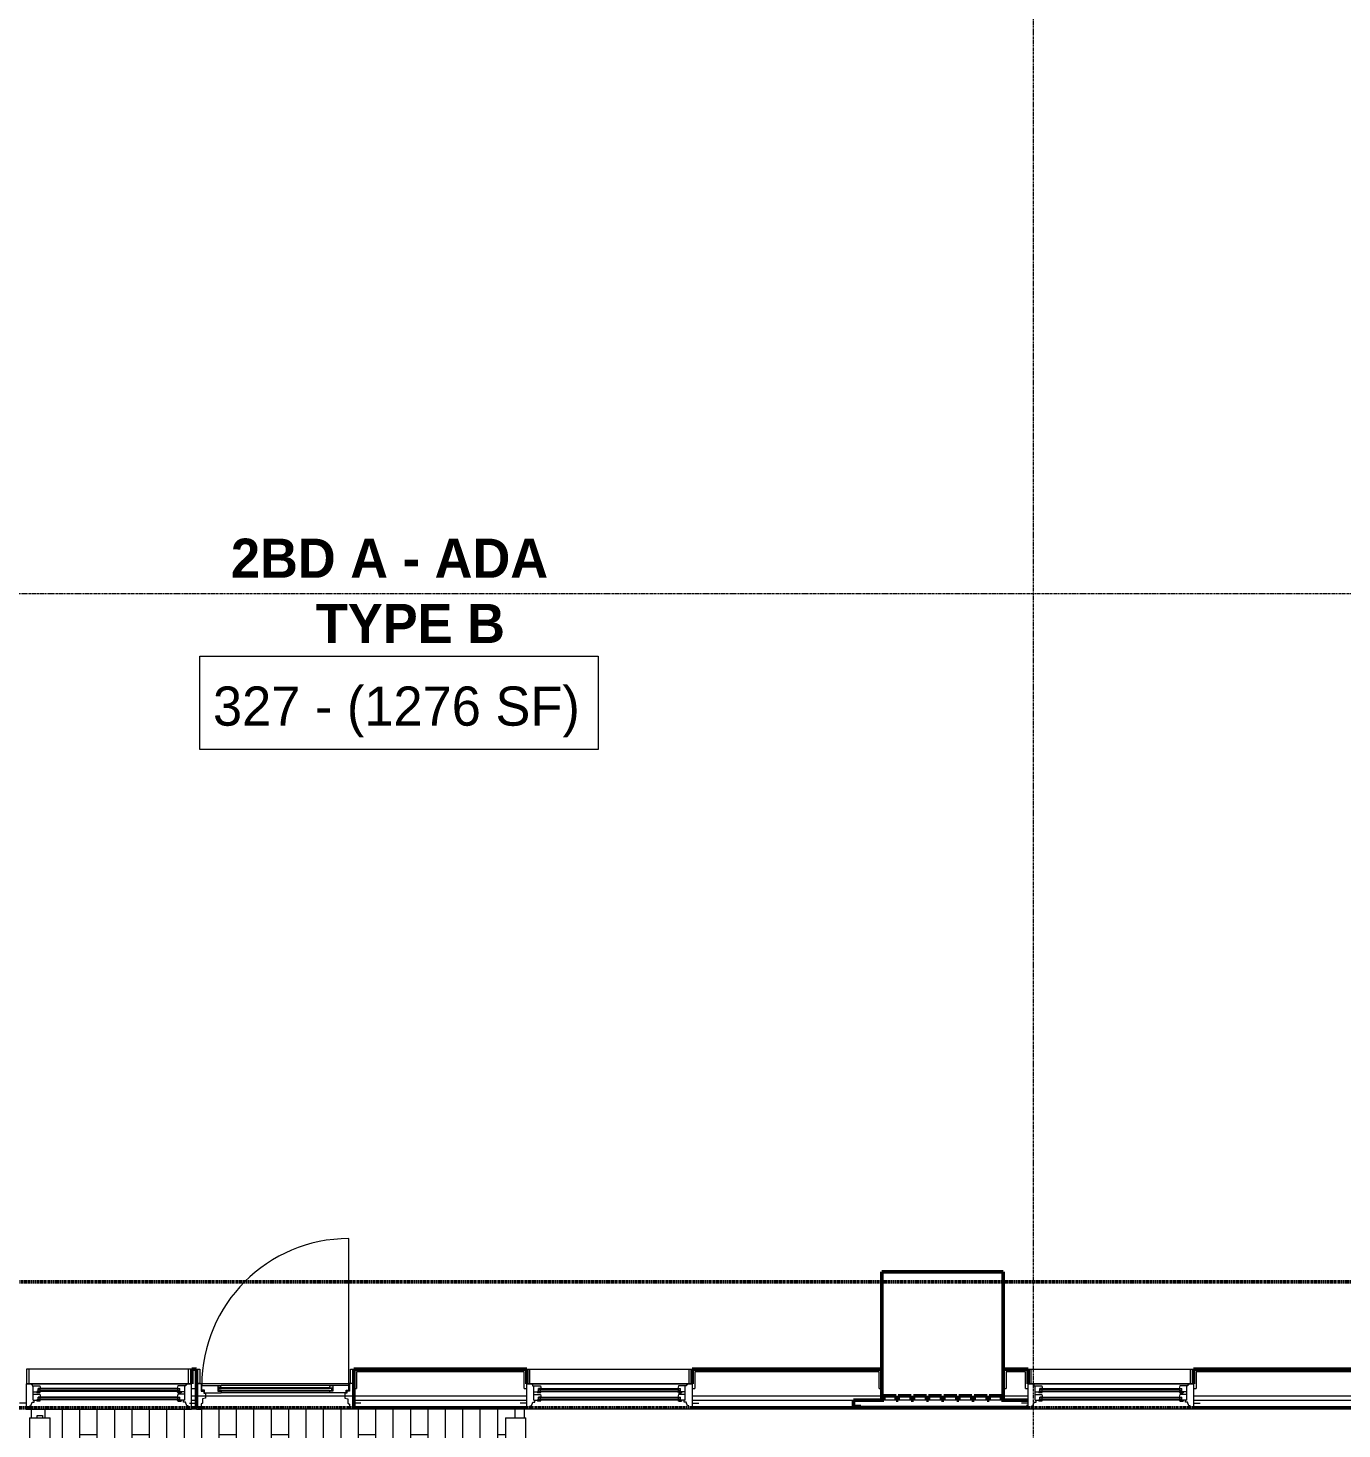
# Model space of a CAD drawing. Header units: inches. Extents: x -4235 to -464, y 9767 to 12463.
# Drawn here: x -3712.3 to -3410.4, y 9975.3 to 10297.2 of the extents above; entities that cross this region are included whole.
import ezdxf

# ---------------------------------------------------------------- set-up
doc = ezdxf.new("R2010")
doc.units = ezdxf.units.IN
doc.header["$MEASUREMENT"] = 0
doc.linetypes.add('Dash 1_16_', pattern=[0.125, 0.0625, -0.0625])
doc.linetypes.add('Grid Line 1_2_', pattern=[0.875, 0.5, -0.125, 0.125, -0.125])
for name, color, linetype, lineweight in [('A-AREA-IDEN', 2, 'Continuous', 9), ('A-DOOR-3', 31, 'Continuous', 9), ('A-DOOR-4', 31, 'Continuous', 20), ('A-DOOR-FRAM', 31, 'Continuous', 9), ('A-DOOR-FRAM-2', 31, 'Continuous', 20), ('A-DOOR-GLAZ', 31, 'Continuous', 9), ('A-FLOR-3', 192, 'Continuous', 9), ('A-FLOR-HRAL', 11, 'Continuous', 9), ('A-FLOR-PATT-1', 9, 'Continuous', 9), ('A-GENM', 5, 'Continuous', 9), ('A-GENM-3', 5, 'Continuous', 50), ('A-GLAZ-1', 151, 'Continuous', 9), ('A-GLAZ-2', 151, 'Continuous', 20), ('A-GLAZ-3', 151, 'Continuous', 50), ('A-WALL', 113, 'Continuous', 13), ('A-WALL-4', 113, 'Continuous', 50), ('A-WALL-5', 113, 'Continuous', 9), ('C-PROP-LINE-1', 91, 'Dash 1_16_', 50), ('S-GRID-1', 1, 'Grid Line 1_2_', 9)]:
    doc.layers.add(name, color=color, linetype=linetype, lineweight=lineweight)
doc.styles.add('Century Gothic', font='ufonts.com_century-gothic.ttf', dxfattribs={"height": 9})
doc.styles.add('Century Gothic_B', font='GOTHICB.TTF', dxfattribs={"height": 9})

# ---------------------------------------------------------------- blocks, each defined once
blk = doc.blocks.new('Window-Double_Hung-Andersen-400_Series-Tilt_Wash - DOUBLE HUNG - COTTAGE - 3RD FLOOR-2889114-BACKGROUND - 3RD FLOOR')
at = {"layer": 'A-GLAZ-1'}
for p, q in [((-16.29, 2.5), (-15.7, 2.5)), ((-16.29, 2.12), (-15.7, 2.12)), ((-16.29, 0.56), (-15.7, 0.56)), ((-16.29, 0.19), (-15.7, 0.19)), ((-15.82, 2.5), (-15.82, 2.12)), ((-15.82, 0.56), (-15.82, 0.19)), ((-15.7, 2.62), (15.7, 2.62)), ((-15.7, 2.5), (15.7, 2.5)), ((-15.7, 2.12), (15.7, 2.12)), ((-15.7, 2), (15.7, 2)), ((-15.7, 0.69), (15.7, 0.69)), ((-15.7, 0.56), (15.7, 0.56)), ((-15.7, 0.19), (15.7, 0.19)), ((-15.7, 0.06), (15.7, 0.06)), ((16.29, 2.5), (15.7, 2.5)), ((16.29, 2.12), (15.7, 2.12)), ((16.29, 0.56), (15.7, 0.56)), ((16.29, 0.19), (15.7, 0.19)), ((15.82, 2.5), (15.82, 2.12)), ((15.82, 0.56), (15.82, 0.19)), ((-19.01, -2.44), (-18.95, -2.44)), ((18.95, -1.06), (-18.95, -1.06)), ((-18.95, -1.06), (-18.95, -4.44)), ((-18.32, -1.06), (-18.32, -4.44)), ((18.32, -1.06), (18.32, -4.44)), ((18.95, -4.44), (18.95, -1.06)), ((18.95, -2.44), (19.01, -2.44)), ((-18.95, -3.94), (-19.01, -3.94)), ((-18.95, -4.44), (18.95, -4.44)), ((19.01, -3.94), (18.95, -3.94))]:
    blk.add_line(p, q, dxfattribs=at)
at = {"layer": 'A-GLAZ-2'}
for p, q in [((-19.01, 3.44), (-20.51, 3.44)), ((19.01, 4.81), (-19.01, 4.81)), ((-19.01, 4.81), (-19.01, -1.06)), ((-18.2, 4.81), (-18.2, 4)), ((-18.2, 4), (-17.92, 4)), ((-17.92, 4), (-17.61, 3.19)), ((17.92, 4), (17.61, 3.19)), ((18.2, 4), (17.92, 4)), ((18.2, 4.81), (18.2, 4)), ((19.01, -1.06), (19.01, 4.81)), ((19.01, 3.44), (20.51, 3.44)), ((-17.61, 3.19), (-17.14, 3.19)), ((-17.42, 2.75), (-16.57, 2.75)), ((-17.42, 2.75), (-17.42, -0.56)), ((-17.42, 1.37), (-15.86, 1.37)), ((-17.42, 0.81), (-16.57, 0.81)), ((-17.14, 3.19), (-17.14, 2.75)), ((-15.86, 2.97), (-16.57, 2.97)), ((-16.57, 2.62), (-16.57, 2.97)), ((-15.7, 2.62), (-16.57, 2.62)), ((-15.86, 1.03), (-16.57, 1.03)), ((-16.57, 0.69), (-16.57, 1.03)), ((-15.7, 0.69), (-16.57, 0.69)), ((-16.29, 2.62), (-16.29, 2)), ((-15.7, 2), (-16.29, 2)), ((-16.29, 0.69), (-16.29, 0.06)), ((-15.7, 0.06), (-16.29, 0.06)), ((-15.86, 2.97), (-15.7, 2.62)), ((-15.86, 1.37), (-15.7, 2)), ((-15.86, 1.03), (-15.7, 0.69)), ((-15.86, -0.56), (-15.7, 0.06)), ((15.86, 2.97), (15.7, 2.62)), ((15.7, 2.62), (16.57, 2.62)), ((15.7, 2), (16.29, 2)), ((15.86, 1.37), (15.7, 2)), ((15.86, 1.03), (15.7, 0.69)), ((15.7, 0.69), (16.57, 0.69)), ((15.7, 0.06), (16.29, 0.06)), ((15.86, -0.56), (15.7, 0.06)), ((15.86, 2.97), (16.57, 2.97)), ((17.42, 1.37), (15.86, 1.37)), ((15.86, 1.03), (16.57, 1.03)), ((16.29, 2.62), (16.29, 2)), ((16.29, 0.69), (16.29, 0.06)), ((16.57, 2.62), (16.57, 2.97)), ((17.42, 2.75), (16.57, 2.75)), ((16.57, 0.69), (16.57, 1.03)), ((17.42, 0.81), (16.57, 0.81)), ((17.14, 3.19), (17.14, 2.75)), ((17.61, 3.19), (17.14, 3.19)), ((17.42, 2.75), (17.42, -0.56)), ((-19.01, -1.06), (19.01, -1.06)), ((-17.67, -0.78), (-18, -1.06)), ((-17.67, -0.78), (-17.67, -0.56)), ((-17.67, -0.56), (-15.86, -0.56)), ((17.67, -0.56), (15.86, -0.56)), ((17.67, -0.78), (17.67, -0.56)), ((17.67, -0.78), (18, -1.06))]:
    blk.add_line(p, q, dxfattribs=at)
blk = doc.blocks.new('Window-Double_Hung-Andersen-400_Series-Tilt_Wash - DOUBLE HUNG - COTTAGE - 3RD FLOOR-2888871-BACKGROUND - 3RD FLOOR')
at = {"layer": 'A-GLAZ-1'}
for p, q in [((-19.01, 3.94), (-18.95, 3.94)), ((-18.95, 4.44), (18.95, 4.44)), ((-18.95, 1.06), (-18.95, 4.44)), ((-18.32, 1.06), (-18.32, 4.44)), ((18.32, 1.06), (18.32, 4.44)), ((18.95, 4.44), (18.95, 1.06)), ((18.95, 3.94), (19.01, 3.94)), ((-18.95, 2.44), (-19.01, 2.44)), ((18.95, 1.06), (-18.95, 1.06)), ((19.01, 2.44), (18.95, 2.44)), ((-16.29, -0.19), (-15.7, -0.19)), ((-16.29, -0.56), (-15.7, -0.56)), ((-16.29, -2.13), (-15.7, -2.13)), ((-16.29, -2.5), (-15.7, -2.5)), ((-15.82, -0.56), (-15.82, -0.19)), ((-15.82, -2.5), (-15.82, -2.13)), ((-15.7, -0.06), (15.7, -0.06)), ((-15.7, -0.19), (15.7, -0.19)), ((-15.7, -0.56), (15.7, -0.56)), ((-15.7, -0.69), (15.7, -0.69)), ((-15.7, -2), (15.7, -2)), ((-15.7, -2.13), (15.7, -2.13)), ((-15.7, -2.5), (15.7, -2.5)), ((-15.7, -2.63), (15.7, -2.63)), ((16.29, -0.19), (15.7, -0.19)), ((16.29, -0.56), (15.7, -0.56)), ((16.29, -2.13), (15.7, -2.13)), ((16.29, -2.5), (15.7, -2.5)), ((15.82, -0.56), (15.82, -0.19)), ((15.82, -2.5), (15.82, -2.13))]:
    blk.add_line(p, q, dxfattribs=at)
at = {"layer": 'A-GLAZ-2'}
for p, q in [((-19.01, 1.06), (19.01, 1.06)), ((-19.01, -4.81), (-19.01, 1.06)), ((-17.67, 0.78), (-18, 1.06)), ((-17.67, 0.78), (-17.67, 0.56)), ((-17.67, 0.56), (-15.86, 0.56)), ((-17.42, -2.75), (-17.42, 0.56)), ((-15.86, 0.56), (-15.7, -0.06)), ((15.86, 0.56), (15.7, -0.06)), ((17.67, 0.56), (15.86, 0.56)), ((17.42, -2.75), (17.42, 0.56)), ((17.67, 0.78), (18, 1.06)), ((17.67, 0.78), (17.67, 0.56)), ((19.01, 1.06), (19.01, -4.81)), ((-17.92, -4), (-17.61, -3.19)), ((-17.61, -3.19), (-17.14, -3.19)), ((-17.42, -0.81), (-16.57, -0.81)), ((-17.42, -1.38), (-15.86, -1.38)), ((-17.42, -2.75), (-16.57, -2.75)), ((-17.14, -3.19), (-17.14, -2.75)), ((-16.57, -0.69), (-16.57, -1.03)), ((-15.7, -0.69), (-16.57, -0.69)), ((-15.86, -1.03), (-16.57, -1.03)), ((-16.57, -2.63), (-16.57, -2.97)), ((-15.7, -2.63), (-16.57, -2.63)), ((-15.86, -2.97), (-16.57, -2.97)), ((-16.29, -0.69), (-16.29, -0.06)), ((-15.7, -0.06), (-16.29, -0.06)), ((-16.29, -2.63), (-16.29, -2)), ((-15.7, -2), (-16.29, -2)), ((-15.86, -1.03), (-15.7, -0.69)), ((-15.86, -1.38), (-15.7, -2)), ((-15.86, -2.97), (-15.7, -2.63)), ((15.7, -0.06), (16.29, -0.06)), ((15.86, -1.03), (15.7, -0.69)), ((15.7, -0.69), (16.57, -0.69)), ((15.86, -1.38), (15.7, -2)), ((15.7, -2), (16.29, -2)), ((15.86, -2.97), (15.7, -2.63)), ((15.7, -2.63), (16.57, -2.63)), ((15.86, -1.03), (16.57, -1.03)), ((17.42, -1.38), (15.86, -1.38)), ((15.86, -2.97), (16.57, -2.97)), ((16.29, -0.69), (16.29, -0.06)), ((16.29, -2.63), (16.29, -2)), ((16.57, -0.69), (16.57, -1.03)), ((17.42, -0.81), (16.57, -0.81)), ((16.57, -2.63), (16.57, -2.97)), ((17.42, -2.75), (16.57, -2.75)), ((17.14, -3.19), (17.14, -2.75)), ((17.61, -3.19), (17.14, -3.19)), ((17.92, -4), (17.61, -3.19)), ((-19.01, -3.44), (-20.51, -3.44)), ((19.01, -4.81), (-19.01, -4.81)), ((-18.2, -4), (-17.92, -4)), ((-18.2, -4.81), (-18.2, -4)), ((18.2, -4), (17.92, -4)), ((18.2, -4.81), (18.2, -4)), ((19.01, -3.44), (20.51, -3.44))]:
    blk.add_line(p, q, dxfattribs=at)
blk = doc.blocks.new('Door-Inswing-Andersen-400_Series-Single - 3_ 0-1_8_ x 6_ 7-1_2_ - 3rd floor-2896229-BACKGROUND - 3RD FLOOR')
at = {"layer": 'A-DOOR-3'}
blk.add_line((16.87, 0.66), (16.87, 34.41), dxfattribs=at)
blk.add_arc((16.87, 0.66), 33.75, 90, 180, dxfattribs=at)
at = {"layer": 'A-DOOR-4'}
for p, q in [((-16.87, -0.41), (-16.87, 0.66)), ((-16.87, 0.66), (-12.44, 0.66)), ((-13.19, 0.66), (-13.19, -0.66)), ((-13.19, 0.66), (-13.19, 0.59)), ((-13.19, 0.59), (-12.67, 0.59)), ((-12.44, 0.09), (-13.19, 0.09)), ((-12.67, 0.59), (-12.47, 0.34)), ((-12.47, 0.34), (-12.44, 0.16)), ((12.44, 0.66), (-12.44, 0.66)), ((-12.44, 0.16), (-12.44, 0.09)), ((16.87, 0.66), (12.44, 0.66)), ((12.47, 0.34), (12.44, 0.16)), ((12.44, 0.16), (12.44, 0.09)), ((12.44, 0.09), (13.19, 0.09)), ((12.67, 0.59), (12.47, 0.34)), ((13.19, 0.59), (12.67, 0.59)), ((13.19, 0.66), (13.19, -0.66)), ((13.19, 0.66), (13.19, 0.59)), ((16.87, -0.41), (16.87, 0.66)), ((-16.26, -0.42), (-16.87, -0.41)), ((-16.26, -1.06), (-16.26, -0.42)), ((-16.26, -1.06), (-12.44, -1.06)), ((-13.19, -0.66), (-12.44, -0.66)), ((-12.44, -0.75), (-12.47, -1.06)), ((-12.44, -0.66), (-12.44, -0.75)), ((12.44, -1.06), (-12.44, -1.06)), ((12.44, -0.66), (12.44, -0.75)), ((13.19, -0.66), (12.44, -0.66)), ((12.44, -0.75), (12.47, -1.06)), ((16.26, -1.06), (12.44, -1.06)), ((16.26, -0.42), (16.87, -0.41)), ((16.26, -1.06), (16.26, -0.42))]:
    blk.add_line(p, q, dxfattribs=at)
at = {"layer": 'A-DOOR-FRAM'}
for p, q in [((-17.94, 4.44), (-17.31, 4.44)), ((-17.94, 1.12), (-17.94, 4.44)), ((-17.31, 4.44), (-17.31, 1.12)), ((17.31, 4.44), (17.94, 4.44)), ((17.31, 1.12), (17.31, 4.44)), ((17.94, 4.44), (17.94, 1.12)), ((-17.31, 1.12), (-17.94, 1.12)), ((17.94, 1.12), (17.31, 1.12))]:
    blk.add_line(p, q, dxfattribs=at)
at = {"layer": 'A-DOOR-FRAM-2'}
for p, q in [((-18.06, -4.75), (-18.06, 1.12)), ((-18.06, 1.12), (-17.03, 1.12)), ((-17.69, 1.12), (-18.06, 1.12)), ((-18.06, 1.12), (-17.94, 1.12)), ((-17.31, 1.12), (17.31, 1.12)), ((-17.03, 1.12), (-17.03, -0.66)), ((17.03, 1.12), (17.03, -0.66)), ((18.06, 1.12), (17.03, 1.12)), ((17.94, 1.12), (18.06, 1.12)), ((18.06, -4.75), (18.06, 1.12)), ((-17.03, -0.66), (-16.45, -0.66)), ((-16, -2.23), (-16.69, -2.39)), ((-16.69, -2.39), (-16.69, -3.39)), ((-16.45, -0.66), (-16.45, -1.09)), ((-16.45, -1.09), (-16, -1.09)), ((-16, -1.09), (-16, -2.23)), ((16.45, -1.09), (16, -1.09)), ((16, -1.09), (16, -2.23)), ((16, -2.23), (16.69, -2.39)), ((16.45, -0.66), (16.45, -1.09)), ((17.03, -0.66), (16.45, -0.66)), ((16.69, -2.39), (16.69, -3.39)), ((-19.69, -3.44), (-18.06, -3.44)), ((-18.06, -4.8), (-18.06, -4.44)), ((-18.06, -4.75), (-17.03, -4.75)), ((-16.69, -3.39), (-17.03, -3.63)), ((-17.03, -3.63), (-17.03, -4.75)), ((16.69, -3.39), (17.03, -3.63)), ((17.03, -3.63), (17.03, -4.75)), ((18.06, -4.75), (17.03, -4.75)), ((19.69, -3.44), (18.06, -3.44)), ((18.06, -4.44), (18.06, -4.8))]:
    blk.add_line(p, q, dxfattribs=at)
at = {"layer": 'A-DOOR-GLAZ'}
for p, q in [((12.44, 0.09), (-12.44, 0.09)), ((-13.19, -0.06), (-12.44, -0.06)), ((-12.44, -0.5), (-13.19, -0.5)), ((-12.98, -0.5), (-12.98, -0.06)), ((12.44, -0.06), (-12.44, -0.06)), ((12.44, -0.5), (-12.44, -0.5)), ((12.44, -0.66), (-12.44, -0.66)), ((13.19, -0.06), (12.44, -0.06)), ((12.44, -0.5), (13.19, -0.5)), ((12.98, -0.5), (12.98, -0.06))]:
    blk.add_line(p, q, dxfattribs=at)
blk = doc.blocks.new('V-Series_EWC4_SPVU_RFA_2015 - 2ND AND 3RD FLOOR-2226480-BACKGROUND - 3RD FLOOR')
at = {"layer": 'A-GENM'}
for p, q in [((-3858.97, 11733.36), (-3858.97, 11736.15)), ((-3858.97, 11729.87), (-3858.97, 11732.86)), ((-3858.97, 11726.39), (-3858.97, 11729.37)), ((-3858.97, 11722.9), (-3858.97, 11725.89)), ((-3858.97, 11719.42), (-3858.97, 11722.4)), ((-3858.97, 11715.93), (-3858.97, 11718.92)), ((-3858.97, 11712.45), (-3858.97, 11715.43)), ((-3858.97, 11709.15), (-3858.97, 11711.95))]:
    blk.add_line(p, q, dxfattribs=at)
at = {"layer": 'A-GENM-3'}
for p, q in [((-3829.54, 11736.59), (-3858.97, 11736.59)), ((-3858.97, 11736.59), (-3858.97, 11736.15)), ((-3829.54, 11708.71), (-3829.54, 11736.59)), ((-3858.97, 11736.15), (-3857.97, 11736.15)), ((-3857.97, 11733.36), (-3858.97, 11733.36)), ((-3858.97, 11733.36), (-3858.97, 11732.86)), ((-3857.97, 11736.15), (-3857.97, 11733.36)), ((-3858.97, 11732.86), (-3857.97, 11732.86)), ((-3857.97, 11732.86), (-3857.97, 11729.87)), ((-3857.97, 11729.87), (-3858.97, 11729.87)), ((-3858.97, 11729.87), (-3858.97, 11729.37)), ((-3858.97, 11729.37), (-3857.97, 11729.37)), ((-3857.97, 11729.37), (-3857.97, 11726.39)), ((-3857.97, 11726.39), (-3858.97, 11726.39)), ((-3858.97, 11726.39), (-3858.97, 11725.89)), ((-3858.97, 11725.89), (-3857.97, 11725.89)), ((-3857.97, 11725.89), (-3857.97, 11722.9)), ((-3857.97, 11722.9), (-3858.97, 11722.9)), ((-3858.97, 11722.9), (-3858.97, 11722.4)), ((-3858.97, 11722.4), (-3857.97, 11722.4)), ((-3857.97, 11722.4), (-3857.97, 11719.42)), ((-3857.97, 11719.42), (-3858.97, 11719.42)), ((-3858.97, 11719.42), (-3858.97, 11718.92)), ((-3858.97, 11718.92), (-3857.97, 11718.92)), ((-3857.97, 11718.92), (-3857.97, 11715.93)), ((-3857.97, 11715.93), (-3858.97, 11715.93)), ((-3858.97, 11715.93), (-3858.97, 11715.43)), ((-3858.97, 11715.43), (-3857.97, 11715.43)), ((-3857.97, 11715.43), (-3857.97, 11712.45)), ((-3857.97, 11712.45), (-3858.97, 11712.45)), ((-3858.97, 11712.45), (-3858.97, 11711.95)), ((-3858.97, 11711.95), (-3857.97, 11711.95)), ((-3857.97, 11711.95), (-3857.97, 11709.15)), ((-3857.97, 11709.15), (-3858.97, 11709.15)), ((-3858.97, 11709.15), (-3858.97, 11708.71)), ((-3858.97, 11708.71), (-3829.54, 11708.71))]:
    blk.add_line(p, q, dxfattribs=at)
blk = doc.blocks.new('Perforated Panel at Magic-Pak - hvac panel - 3rd floor-2505079-BACKGROUND - 3RD FLOOR')
at = {"layer": 'A-GLAZ-3'}
for p, q in [((19.01, 4.44), (-19.01, 4.44)), ((-19.01, 4.37), (19.01, 4.37))]:
    blk.add_line(p, q, dxfattribs=at)
blk = doc.blocks.new('Railing - Baluster_01-2700443-BACKGROUND - 3RD FLOOR')
at = {"layer": 'A-FLOR-HRAL'}
for p, q in [((-0.59, 1.18), (0.59, 1.18)), ((-0.59, 0.59), (-0.59, 1.18)), ((0.59, 1.18), (0.59, 0.59))]:
    blk.add_line(p, q, dxfattribs=at)
blk = doc.blocks.new('Railing - Railing-2700304-BACKGROUND - 3RD FLOOR')
at = {"layer": 'A-FLOR-HRAL'}
for p, q in [((-3711.97, 9977.83), (-3711.97, 9914.58)), ((-3711.97, 9977.83), (-3711.5, 9977.83)), ((-3711.5, 9977.83), (-3707.72, 9977.83)), ((-3707.72, 9977.83), (-3707.25, 9977.83)), ((-3707.25, 9919.3), (-3707.25, 9977.83)), ((-3602.65, 9977.83), (-3602.65, 9919.3)), ((-3602.65, 9977.83), (-3602.18, 9977.83)), ((-3602.18, 9977.83), (-3598.4, 9977.83)), ((-3598.4, 9977.83), (-3597.92, 9977.83)), ((-3597.92, 9914.58), (-3597.92, 9977.83)), ((-3602.65, 9919.3), (-3707.25, 9919.3)), ((-3711.97, 9914.58), (-3597.92, 9914.58))]:
    blk.add_line(p, q, dxfattribs=at)
for points, knots in [([(-3707.72, 9918.83), (-3707.68, 9918.87), (-3707.62, 9918.93), (-3707.54, 9919.01), (-3707.49, 9919.06), (-3707.46, 9919.09), (-3707.42, 9919.13), (-3707.39, 9919.16), (-3707.37, 9919.18), (-3707.34, 9919.21), (-3707.31, 9919.24), (-3707.28, 9919.27), (-3707.26, 9919.29), (-3707.25, 9919.3), (-3707.25, 9919.3)], [0, 0, 0, 0, 0.166667, 0.25, 0.333333, 0.375, 0.416667, 0.5, 0.541667, 0.583333, 0.666667, 0.75, 0.833333, 1, 1, 1, 1]), ([(-3602.18, 9918.83), (-3602.22, 9918.87), (-3602.28, 9918.93), (-3602.36, 9919.01), (-3602.4, 9919.06), (-3602.44, 9919.09), (-3602.47, 9919.13), (-3602.5, 9919.16), (-3602.53, 9919.18), (-3602.56, 9919.21), (-3602.59, 9919.24), (-3602.61, 9919.27), (-3602.64, 9919.29), (-3602.65, 9919.3), (-3602.65, 9919.3)], [0, 0, 0, 0, 0.166667, 0.25, 0.333333, 0.375, 0.416667, 0.5, 0.541667, 0.583333, 0.666667, 0.75, 0.833333, 1, 1, 1, 1]), ([(-3711.97, 9914.58), (-3711.97, 9914.58), (-3711.96, 9914.59), (-3711.94, 9914.61), (-3711.91, 9914.64), (-3711.88, 9914.67), (-3711.86, 9914.69), (-3711.83, 9914.72), (-3711.79, 9914.76), (-3711.75, 9914.8), (-3711.71, 9914.84), (-3711.67, 9914.88), (-3711.6, 9914.95), (-3711.54, 9915.01), (-3711.5, 9915.05)], [0, 0, 0, 0, 0.166667, 0.25, 0.333333, 0.416667, 0.458333, 0.5, 0.583333, 0.666667, 0.708333, 0.75, 0.833333, 1, 1, 1, 1]), ([(-3597.92, 9914.58), (-3597.92, 9914.58), (-3597.93, 9914.59), (-3597.96, 9914.61), (-3597.99, 9914.64), (-3598.01, 9914.67), (-3598.04, 9914.69), (-3598.07, 9914.72), (-3598.11, 9914.76), (-3598.15, 9914.8), (-3598.19, 9914.84), (-3598.22, 9914.88), (-3598.29, 9914.95), (-3598.35, 9915.01), (-3598.4, 9915.05)], [0, 0, 0, 0, 0.166667, 0.25, 0.333333, 0.416667, 0.458333, 0.5, 0.583333, 0.666667, 0.708333, 0.75, 0.833333, 1, 1, 1, 1])]:
    blk.add_open_spline(points, degree=3, knots=knots, dxfattribs=at)
blk.add_blockref('Railing - Baluster_01-2700443-BACKGROUND - 3RD FLOOR', (-3709.61, 9977.24))
blk = doc.blocks.new('Family - ___-2835860-BACKGROUND - 3RD FLOOR')
at = {"layer": 'C-PROP-LINE-1'}
blk.add_line((-2636.92, 9980.19), (-3860.72, 9980.19), dxfattribs=at)
blk = doc.blocks.new('Family - ___-2835903-BACKGROUND - 3RD FLOOR')
at = {"layer": 'C-PROP-LINE-1'}
blk.add_line((-2096.82, 10009.09), (-3831.82, 10009.09), dxfattribs=at)
blk = doc.blocks.new('Family - ___-2835932-BACKGROUND - 3RD FLOOR')
at = {"layer": 'C-PROP-LINE-1'}
blk.add_line((-2067.92, 9980.19), (-3860.72, 9980.19), dxfattribs=at)

msp = doc.modelspace()

# ---------------------------------------------------------------- hatches: boundary and pattern name
at = {"layer": 'A-FLOR-PATT-1'}
h = msp.add_hatch(dxfattribs=at)
h.set_pattern_fill('FP_11', color=256, style=0, pattern_type=2)
h.set_pattern_definition([(90, (-2936.413, 11021.939), (-4, 2e-16), []), (180, (-2936.413, 11021.939), (-8, -8), [4, -28]), (180, (-2940.413, 11037.939), (-8, -8), [4, -28])])
h.paths.add_polyline_path([(-3707.07, 9919.3), (-3707.02, 9945.6), (-3706.88, 9945.77), (-3706.82, 9945.8), (-3706.5, 9945.77), (-3706.41, 9945.69), (-3706.33, 9945.5), (-3706.32, 9945.03), (-3706.32, 9919.3), (-3603.57, 9919.3), (-3603.53, 9945.6), (-3603.38, 9945.77), (-3603.33, 9945.8), (-3603.01, 9945.77), (-3602.92, 9945.69), (-3602.83, 9945.5), (-3602.82, 9945.03), (-3602.82, 9919.3), (-3602.65, 9919.3), (-3602.63, 9977.83), (-3598.29, 9977.83), (-3598.29, 9979.83), (-3711.61, 9979.81), (-3711.61, 9977.83), (-3710.2, 9977.83), (-3710.2, 9978.42), (-3709.02, 9978.42), (-3709.02, 9977.83), (-3707.25, 9977.83), (-3707.21, 9919.3), (-3707.2, 9919.3)], flags=0)
h.paths.add_polyline_path([(-3706.65, 9944.97), (-3706.69, 9945), (-3706.69, 9944.97)], flags=0)

# ---------------------------------------------------------------- linework, layer by layer
at = {"layer": 'A-AREA-IDEN', "flags": 128}
msp.add_lwpolyline([(-3672.83, 10152.89), (-3581.34, 10152.89), (-3581.34, 10131.4), (-3672.83, 10131.4)], close=True, dxfattribs=at)
at = {"layer": 'A-FLOR-3'}
for p, q in [((-3673.59, 9982.94), (-3637.46, 9982.94)), ((-3711.61, 9979.81), (-3711.61, 9977.83)), ((-3598.29, 9979.83), (-3674.72, 9979.83)), ((-3598.29, 9977.83), (-3598.29, 9979.83))]:
    msp.add_line(p, q, dxfattribs=at)
at = {"layer": 'A-WALL'}
for p, q in [((-3636.84, 9988.44), (-3636.84, 9984.63)), ((-3598.36, 9988.44), (-3636.84, 9988.44)), ((-3598.36, 9984.63), (-3598.36, 9988.44)), ((-3559.09, 9988.44), (-3559.09, 9984.63)), ((-3516.75, 9988.44), (-3559.09, 9988.44)), ((-3516.75, 9984.63), (-3516.75, 9988.44)), ((-3487.62, 9988.44), (-3487.62, 9984.63)), ((-3483.16, 9988.44), (-3487.62, 9988.44)), ((-3483.16, 9984.63), (-3483.16, 9988.44)), ((-3443.89, 9988.44), (-3443.89, 9984.63)), ((-3406.36, 9988.44), (-3443.89, 9988.44)), ((-3674.72, 9984.63), (-3673.59, 9984.63)), ((-3674.72, 9982.94), (-3673.59, 9982.94)), ((-3637.46, 9984.63), (-3636.84, 9984.63)), ((-3637.46, 9982.94), (-3597.74, 9982.94)), ((-3598.36, 9984.63), (-3597.74, 9984.63)), ((-3559.71, 9984.63), (-3559.09, 9984.63)), ((-3559.71, 9982.94), (-3516.12, 9982.94)), ((-3516.75, 9984.63), (-3516.12, 9984.63)), ((-3488.25, 9984.63), (-3487.62, 9984.63)), ((-3488.25, 9982.94), (-3482.54, 9982.94)), ((-3483.16, 9984.63), (-3482.54, 9984.63)), ((-3444.51, 9984.63), (-3443.89, 9984.63)), ((-3444.51, 9982.94), (-3405.74, 9982.94)), ((-3674.72, 9981.94), (-3673.59, 9981.94)), ((-3674.72, 9980.44), (-3673.59, 9980.44)), ((-3637.46, 9981.94), (-3597.74, 9981.94)), ((-3637.46, 9980.44), (-3597.74, 9980.44)), ((-3559.71, 9981.94), (-3522.69, 9981.94)), ((-3559.71, 9980.44), (-3522.69, 9980.44)), ((-3444.51, 9981.94), (-3405.74, 9981.94)), ((-3444.51, 9980.44), (-3405.74, 9980.44))]:
    msp.add_line(p, q, dxfattribs=at)
at = {"layer": 'A-WALL-4'}
for p, q in [((-3673.59, 9989.06), (-3674.72, 9989.06)), ((-3674.72, 9989.06), (-3674.72, 9985.69)), ((-3673.59, 9980.19), (-3673.59, 9989.06)), ((-3597.74, 9989.06), (-3637.46, 9989.06)), ((-3637.46, 9989.06), (-3637.46, 9980.19)), ((-3597.74, 9985.69), (-3597.74, 9989.06)), ((-3516.12, 9989.06), (-3559.71, 9989.06)), ((-3559.71, 9989.06), (-3559.71, 9985.69)), ((-3516.12, 9981.94), (-3516.12, 9989.06)), ((-3482.54, 9989.06), (-3488.25, 9989.06)), ((-3488.25, 9989.06), (-3488.25, 9981.94)), ((-3482.54, 9985.69), (-3482.54, 9989.06)), ((-3405.74, 9989.06), (-3444.51, 9989.06)), ((-3444.51, 9989.06), (-3444.51, 9985.69)), ((-3674.72, 9980.19), (-3673.59, 9980.19)), ((-3637.46, 9980.19), (-3597.74, 9980.19)), ((-3559.71, 9980.19), (-3520.94, 9980.19)), ((-3522.69, 9980.44), (-3522.69, 9981.94)), ((-3522.69, 9981.94), (-3516.12, 9981.94)), ((-3520.94, 9980.44), (-3522.69, 9980.44)), ((-3520.94, 9980.19), (-3520.94, 9980.44)), ((-3488.25, 9981.94), (-3482.54, 9981.94)), ((-3482.54, 9980.44), (-3482.91, 9980.44)), ((-3482.91, 9980.44), (-3482.91, 9980.19)), ((-3482.91, 9980.19), (-3482.54, 9980.19)), ((-3444.51, 9980.19), (-3405.74, 9980.19))]:
    msp.add_line(p, q, dxfattribs=at)
at = {"layer": 'A-WALL-5'}
for p, q in [((-3674.79, 9989.06), (-3674.72, 9989.06)), ((-3597.74, 9989.06), (-3597.67, 9989.06)), ((-3559.77, 9989.06), (-3559.71, 9989.06)), ((-3482.54, 9989.06), (-3482.47, 9989.06)), ((-3444.57, 9989.06), (-3444.51, 9989.06))]:
    msp.add_line(p, q, dxfattribs=at)
at = {"layer": 'S-GRID-1'}
for p, q in [((-3481.32, 9836.18), (-3481.32, 12413.74)), ((-464.45, 10167.19), (-4185.7, 10167.19))]:
    msp.add_line(p, q, dxfattribs=at)

# ---------------------------------------------------------------- block references
at = {"layer": 'A-DOOR-3'}
msp.add_blockref('Door-Inswing-Andersen-400_Series-Single - 3_ 0-1_8_ x 6_ 7-1_2_ - 3rd floor-2896229-BACKGROUND - 3RD FLOOR', (-3655.52, 9984.63), dxfattribs=at)
at = {"layer": 'A-FLOR-HRAL'}
msp.add_blockref('Railing - Railing-2700304-BACKGROUND - 3RD FLOOR', (0, 0), dxfattribs=at)
at = {"layer": 'A-GENM', "rotation": 90.00000000000026}
msp.add_blockref('V-Series_EWC4_SPVU_RFA_2015 - 2ND AND 3RD FLOOR-2226480-BACKGROUND - 3RD FLOOR', (8220.47, 13840.91), dxfattribs=at)
at = {"layer": 'A-GLAZ-1', "rotation": 180}
for name, p in [('Window-Double_Hung-Andersen-400_Series-Tilt_Wash - DOUBLE HUNG - COTTAGE - 3RD FLOOR-2889114-BACKGROUND - 3RD FLOOR', (-3693.74, 9984.63)), ('Perforated Panel at Magic-Pak - hvac panel - 3rd floor-2505079-BACKGROUND - 3RD FLOOR', (-3501.92, 9984.63))]:
    msp.add_blockref(name, p, dxfattribs=at)
at = {"layer": 'A-GLAZ-1'}
for p in [(-3578.72, 9984.63), (-3463.52, 9984.63)]:
    msp.add_blockref('Window-Double_Hung-Andersen-400_Series-Tilt_Wash - DOUBLE HUNG - COTTAGE - 3RD FLOOR-2888871-BACKGROUND - 3RD FLOOR', p, dxfattribs=at)
at = {"layer": 'C-PROP-LINE-1'}
for name in ['Family - ___-2835860-BACKGROUND - 3RD FLOOR', 'Family - ___-2835932-BACKGROUND - 3RD FLOOR', 'Family - ___-2835903-BACKGROUND - 3RD FLOOR']:
    msp.add_blockref(name, (0, 0), dxfattribs=at)

# ---------------------------------------------------------------- texts
at = {"layer": 'A-AREA-IDEN', "char_height": 9, "attachment_point": 1}
for s, insert, width, style in [('2BD A - ADA', (-3665.71, 10179.87), 93.324, 'Century Gothic_B'), ('TYPE B', (-3646.21, 10164.87), 46.359, 'Century Gothic_B'), ('327 - (1276 SF)', (-3669.83, 10145.89), 103.323, 'Century Gothic')]:
    msp.add_mtext(s, dxfattribs=dict(at, insert=insert, width=width, style=style))

doc.saveas('drawing.dxf')
